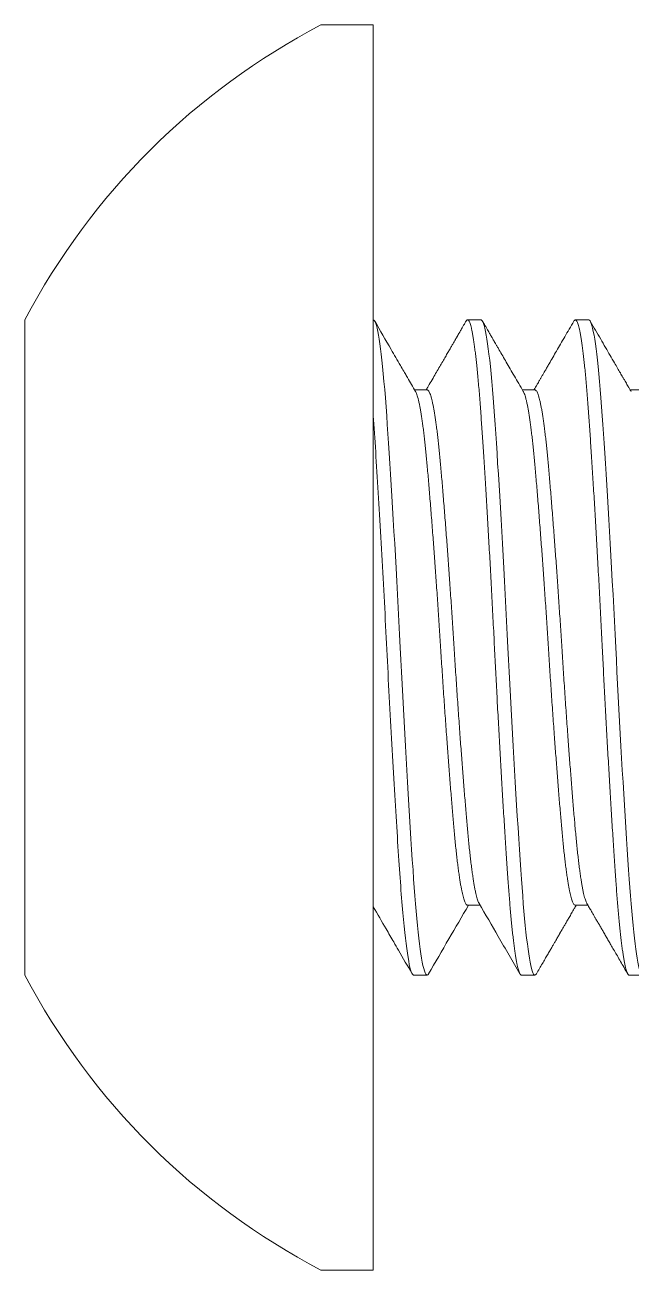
# Model space of a CAD drawing. Header units: inches. Extents: x -1 to 66.5, y -11.9 to 25.2.
# Drawn here: x 34.5602 to 34.7946, y 4.4875 to 4.9688 of the extents above; entities that cross this region are included whole.
import ezdxf

# ---------------------------------------------------------------- set-up
doc = ezdxf.new("R2010")
doc.units = ezdxf.units.IN
doc.header["$MEASUREMENT"] = 0
doc.linetypes.add('SLD-Solid', pattern=[0])
doc.layers.add('Fastener', color=134, linetype='Continuous')

msp = doc.modelspace()

# ---------------------------------------------------------------- linework, layer by layer
at = {"layer": 'Fastener', "linetype": 'SLD-Solid', "lineweight": 15}
for p, q in [((34.69491039679633, 4.968844761552285), (34.67471040125952, 4.968844761552285)), ((34.69491039679633, 4.728178101754075), (34.69491039679633, 4.968844761552285)), ((34.56024373136603, 4.728178101754075), (34.56024373136603, 4.854844767378834)), ((34.73657705990393, 4.854844767378834), (34.731368730071, 4.854844767378834)), ((34.7782437352336, 4.854844767378834), (34.7730353931786, 4.854844767378834)), ((34.71574400945799, 4.827781474460748), (34.71089192884298, 4.827781474460748)), ((34.757410733676, 4.827781474460748), (34.75255854306225, 4.827781474460748)), ((34.79907737233943, 4.827781474460748), (34.79422515728152, 4.827781474460748)), ((34.56024373136603, 4.601511436129318), (34.56024373136603, 4.728178101754075)), ((34.69491039679633, 4.487511441955867), (34.69491039679633, 4.728178101754075)), ((34.73136843674106, 4.628574729047404), (34.73622038291318, 4.628574729047404)), ((34.77303505096032, 4.628574729047404), (34.7778872904624, 4.628574729047404)), ((34.7105353985172, 4.601511436129318), (34.71574372835013, 4.601511436129318)), ((34.7522020616248, 4.601511436129318), (34.75741040367981, 4.601511436129318)), ((34.79386873695448, 4.601511436129318), (34.79907705456532, 4.601511436129318)), ((34.67471040125952, 4.487511441955867), (34.69491039679633, 4.487511441955867))]:
    msp.add_line(p, q, dxfattribs=at)
at = {"layer": 'Fastener', "linetype": 'SLD-Solid', "lineweight": 15, "flags": 128}
for points in [[(34.71631034402676, 4.602028711264822), (34.71621957063094, 4.601863762059217), (34.71597921118537, 4.601598958451586), (34.71574372835013, 4.601511436129318), (34.71548922795681, 4.601613551616337), (34.71522906873997, 4.601922696933952), (34.71496378847117, 4.602442318709016), (34.71469397381031, 4.603174898023974), (34.71442026030562, 4.604121889306473), (34.71414329572735, 4.605283634774779), (34.71387978766031, 4.60657503207867), (34.713614580724, 4.60805516275785), (34.71334829824457, 4.60972160684028), (34.71308152688189, 4.611571052141997), (34.7128148899621, 4.613599379821693), (34.71254899858926, 4.615801615492391), (34.71228446386741, 4.618172002553921), (34.71202187245644, 4.620704087747502), (34.71176182323833, 4.623390708933647), (34.7115048784288, 4.626224098979861), (34.71125606130315, 4.629141729719585), (34.71101124079801, 4.632184624567804), (34.71077086913036, 4.635344118069067), (34.7105353985172, 4.638611245326933), (34.71028089812388, 4.642279275175762), (34.71002072668496, 4.646113714768877), (34.70975544641616, 4.650108220846224), (34.70948564397739, 4.654255466270225), (34.7092119182506, 4.658547164469939), (34.70893495367234, 4.662974136662513), (34.70867145782738, 4.66726303600567), (34.70840625089107, 4.671654240278103), (34.70813995618956, 4.676138173479323), (34.70787318482687, 4.680704758503522), (34.70760654790709, 4.685343530193814), (34.70734065653424, 4.690043690341607), (34.70707612181239, 4.69479420240773), (34.70681354262351, 4.699583870965959), (34.70655349340539, 4.704401431840862), (34.70629654859587, 4.709235640717891), (34.70604771924815, 4.713988945529531), (34.70580289874299, 4.718737169774862), (34.70556253929743, 4.723470168744687), (34.70532706868427, 4.728178101754075), (34.70507255606887, 4.733263360196236), (34.70481239685203, 4.738376941019547), (34.70454711658324, 4.743506404819101), (34.70427730192237, 4.748638907333548), (34.70400358841768, 4.753761302186984), (34.70372662383942, 4.758860239811399), (34.70346311577237, 4.763634254939348), (34.70319792105815, 4.768364227798298), (34.70293162635663, 4.773039027127949), (34.70266485499395, 4.7776477019437), (34.70239821807416, 4.78217959459089), (34.70213232670132, 4.786624392688648), (34.70186779197947, 4.79097223301758), (34.70160521279058, 4.7952137656857), (34.70134516357247, 4.799340209127784), (34.70108820654086, 4.803343423437866), (34.70083938941521, 4.80714798004286), (34.70059456891007, 4.810820085955712), (34.7003542094645, 4.814354064019785), (34.70011872662926, 4.817744958181219), (34.69986422623594, 4.821268571920577), (34.6996040670191, 4.824665827675188), (34.6993387867503, 4.827925475019464), (34.69906897208945, 4.83103669130065), (34.69879525858475, 4.833989142749235), (34.69851829400648, 4.836773161699121), (34.69825478593944, 4.839235739917875), (34.69798959122522, 4.841533723371374), (34.6977232965237, 4.843660964352859), (34.69745652516102, 4.845612024036274), (34.69718988824123, 4.847382306919148), (34.69692399686839, 4.848968048600526), (34.69665946214653, 4.850366315780956), (34.69639687073557, 4.851575079594991), (34.69613682151746, 4.852593191167013), (34.69587987670793, 4.853420381611238), (34.69563105958228, 4.854047533255219), (34.69538623907714, 4.854492441448933), (34.69514586740949, 4.854757245056568), (34.69491039679633, 4.854844767378834), (34.69491039679633, 4.854844767378834)], [(34.75797687269147, 4.602028466823201), (34.75788623373853, 4.601863762059217), (34.75764587429296, 4.601598958451586), (34.75741040367981, 4.601511436129318), (34.7571558910644, 4.601613551616337), (34.75689573184756, 4.601922696933952), (34.75663045157877, 4.602442318709016), (34.75636063691791, 4.603174898023974), (34.75608692341321, 4.604121889306473), (34.75580995883494, 4.605283634774779), (34.75554645076791, 4.60657503207867), (34.75528125605368, 4.60805516275785), (34.75501496135216, 4.60972160684028), (34.75474818998948, 4.611571052141997), (34.7544815530697, 4.613599379821693), (34.75421566169685, 4.615801615492391), (34.753951126975, 4.618172002553921), (34.75368854778611, 4.620704087747502), (34.75342849856801, 4.623390708933647), (34.7531715415364, 4.626224098979861), (34.75292272441075, 4.629141729719585), (34.75267790390561, 4.632184624567804), (34.75243754446004, 4.635344118069067), (34.7522020616248, 4.638611245326933), (34.75194756123147, 4.642279275175762), (34.75168740201463, 4.646113714768877), (34.75142212174584, 4.650108220846224), (34.75115230708499, 4.654255466270225), (34.75087859358028, 4.658547164469939), (34.75060162900202, 4.662974136662513), (34.75033812093498, 4.66726303600567), (34.75007291399867, 4.671654240278103), (34.74980663151923, 4.676138173479323), (34.74953986015655, 4.680704758503522), (34.74927322323677, 4.685343530193814), (34.74900733186392, 4.690043690341607), (34.74874279714207, 4.69479420240773), (34.74848020573111, 4.699583870965959), (34.74822015651299, 4.704401431840862), (34.74796321170346, 4.709235640717891), (34.74771439457782, 4.713988945529531), (34.74746957407267, 4.718737169774862), (34.74722920240502, 4.723470168744687), (34.74699373179187, 4.728178101754075), (34.74673923139854, 4.733263360196236), (34.74647905995963, 4.738376941019547), (34.74621377969083, 4.743506404819101), (34.74594397725205, 4.748638907333548), (34.74567026374735, 4.753761302186984), (34.74539328694701, 4.758860239811399), (34.74512979110204, 4.763634254939348), (34.74486458416574, 4.768364227798298), (34.74459828946422, 4.773039027127949), (34.74433151810155, 4.7776477019437), (34.74406488118176, 4.78217959459089), (34.74379898980891, 4.786624392688648), (34.74353445508706, 4.79097223301758), (34.74327187589817, 4.7952137656857), (34.74301182668006, 4.799340209127784), (34.74275488187054, 4.803343423437866), (34.74250605252281, 4.80714798004286), (34.74226123201767, 4.810820085955712), (34.7420208725721, 4.814354064019785), (34.74178540195894, 4.817744958181219), (34.74153088934354, 4.821268571920577), (34.74127073012669, 4.824665827675188), (34.7410054498579, 4.827925475019464), (34.74073563519705, 4.83103669130065), (34.74046192169234, 4.833989142749235), (34.74018495711408, 4.836773161699121), (34.73992144904704, 4.839235739917875), (34.73965625433281, 4.841533723371374), (34.7393899596313, 4.843660964352859), (34.73912318826861, 4.845612024036274), (34.73885655134882, 4.847382306919148), (34.73859065997598, 4.848968048600526), (34.73832612525413, 4.850366315780956), (34.73806354606525, 4.851575079594991), (34.73780349684714, 4.852593191167013), (34.73754653981553, 4.853420381611238), (34.73729772268988, 4.854047533255219), (34.73705290218474, 4.854492441448933), (34.73681254273917, 4.854757245056568), (34.73657705990393, 4.854844767378834), (34.73657705990393, 4.854844767378834)], [(34.79964367024195, 4.602028723486903), (34.79955290906821, 4.601863762059217), (34.79931254962264, 4.601598958451586), (34.79907705456532, 4.601511436129318), (34.79882256639408, 4.601613551616337), (34.79856240717724, 4.601922696933952), (34.79829711468636, 4.602442318709016), (34.79802730002551, 4.603174898023974), (34.79775359874289, 4.604121889306473), (34.79747662194254, 4.605283634774779), (34.7972131138755, 4.60657503207867), (34.79694791916128, 4.60805516275785), (34.79668162445976, 4.60972160684028), (34.79641486531916, 4.611571052141997), (34.79614822839937, 4.613599379821693), (34.79588232480445, 4.615801615492391), (34.7956177900826, 4.618172002553921), (34.79535521089371, 4.620704087747502), (34.79509514945352, 4.623390708933647), (34.79483821686607, 4.626224098979861), (34.79458939974043, 4.629141729719585), (34.7943445670132, 4.632184624567804), (34.79410420756763, 4.635344118069067), (34.79386873695448, 4.638611245326933), (34.79361422433907, 4.642279275175762), (34.79335406512223, 4.646113714768877), (34.79308877263136, 4.650108220846224), (34.79281898241466, 4.654255466270225), (34.79254525668787, 4.658547164469939), (34.79226827988754, 4.662974136662513), (34.79200479626466, 4.66726303600567), (34.79173957710627, 4.671654240278103), (34.79147330684891, 4.676138173479323), (34.79120652326415, 4.680704758503522), (34.79093988634436, 4.685343530193814), (34.79067398274944, 4.690043690341607), (34.79040944802759, 4.69479420240773), (34.7901468688387, 4.699583870965959), (34.78988683184267, 4.704401431840862), (34.78962987481106, 4.709235640717891), (34.78938105768542, 4.713988945529531), (34.78913622495819, 4.718737169774862), (34.78889586551262, 4.723470168744687), (34.78866039489947, 4.728178101754075), (34.78840590672822, 4.733263360196236), (34.78814572306722, 4.738376941019547), (34.78788045502051, 4.743506404819101), (34.78761064035965, 4.748638907333548), (34.78733691463287, 4.753761302186984), (34.78705996227669, 4.758860239811399), (34.78679645420964, 4.763634254939348), (34.78653125949542, 4.768364227798298), (34.7862649647939, 4.773039027127949), (34.78599818120914, 4.7776477019437), (34.78573154428936, 4.78217959459089), (34.78546566513859, 4.786624392688648), (34.78520113041674, 4.79097223301758), (34.78493855122785, 4.7952137656857), (34.78467848978766, 4.799340209127784), (34.78442155720021, 4.803343423437866), (34.7841727156304, 4.80714798004286), (34.78392790734734, 4.810820085955712), (34.78368754790178, 4.814354064019785), (34.78345205284445, 4.817744958181219), (34.78319756467322, 4.821268571920577), (34.78293740545637, 4.824665827675188), (34.7826721129655, 4.827925475019464), (34.78240229830464, 4.83103669130065), (34.78212859702202, 4.833989142749235), (34.78185162022168, 4.836773161699121), (34.78158811215464, 4.839235739917875), (34.78132291744041, 4.841533723371374), (34.78105662273889, 4.843660964352859), (34.78078986359829, 4.845612024036274), (34.7805232266785, 4.847382306919148), (34.78025732308357, 4.848968048600526), (34.77999278836172, 4.850366315780956), (34.77973020917284, 4.851575079594991), (34.77947017217681, 4.852593191167013), (34.77921321514521, 4.853420381611238), (34.77896439801956, 4.854047533255219), (34.77871956529233, 4.854492441448933), (34.77847920584676, 4.854757245056568), (34.7782437352336, 4.854844767378834), (34.7782437352336, 4.854844767378834)]]:
    msp.add_lwpolyline(points, dxfattribs=at)
at = {"layer": 'Fastener', "linetype": 'SLD-Solid', "lineweight": 15}
for radius, start, end in [(0.2715088391215024, 117.575137326991, 152.1907979523747), (0.2715088391215028, 207.8092020476255, 242.4248626730107)]:
    msp.add_arc((34.80039494472266, 4.728178101754077), radius, start, end, dxfattribs=at)
for points, knots in [([(34.71126241678529, 4.827143683495231), (34.71022749602712, 4.828925061010551), (34.70888191383447, 4.831241170571698), (34.70736429859467, 4.833854888604382), (34.70645644458533, 4.835418659931864), (34.70464905484294, 4.838532289914964), (34.70090393649713, 4.844986657930253), (34.69758562946415, 4.85071052209064), (34.69547619359354, 4.854349161992999)], [0, 0, 0, 0, 0.1964936152837429, 0.2554768639151454, 0.2882677408192213, 0.3689582387118274, 0.5988490173177334, 1, 1, 1, 1]), ([(34.73080256661137, 4.854348538666866), (34.73058425364776, 4.85397190234189), (34.73017512743712, 4.853266072555691), (34.72960265433633, 4.852278493460688), (34.72911264299145, 4.851433238561279), (34.72870510461066, 4.850730267295788), (34.72837670006631, 4.85016384851604), (34.72812809251903, 4.849735049420872), (34.7279357578019, 4.849403352950317), (34.72777286340978, 4.849122383866096), (34.72760853159325, 4.848838998586634), (34.72743611665918, 4.84854162543273), (34.72725558731201, 4.848230288952047), (34.72706695241531, 4.847904985654438), (34.72679232513536, 4.847431419613486), (34.72641124098674, 4.846774260447242), (34.72589194169716, 4.8458788074485), (34.72527589298259, 4.844816666672617), (34.72455062293183, 4.843566252124086), (34.72371480796852, 4.842125472188183), (34.72277186709643, 4.840500220728352), (34.72172180307677, 4.838690578021076), (34.7205724151875, 4.836710170171308), (34.71932498712799, 4.834561280814317), (34.7179807931489, 4.832246218556739), (34.71665677872866, 4.829966501162506), (34.71578069847096, 4.8284586404212), (34.71538725913476, 4.827781474460748)], [0, 0, 0, 0, 0.0425188597911577, 0.07968184618878994, 0.1114899385703618, 0.1379433291768987, 0.1590438138707264, 0.1754373058567142, 0.1863534337402921, 0.1964925899527377, 0.2071577566311591, 0.2183485380909309, 0.2300656785789096, 0.2423082891509939, 0.2550763675705694, 0.2835339087855185, 0.3165046183677604, 0.3561798612663737, 0.4034636835313259, 0.4576943067548697, 0.5188699522313286, 0.5869873788777924, 0.6620438207738092, 0.7425116669282216, 0.8296661738688131, 0.9235046938950736, 1, 1, 1, 1]), ([(34.7522020616248, 4.601511436129318), (34.75211749996654, 4.601531103508574), (34.75194776440415, 4.601570580663443), (34.75168736215998, 4.601891425835312), (34.75142214278709, 4.602407896566929), (34.75115230336329, 4.60314133707138), (34.75087859571941, 4.604088110712821), (34.75060692692389, 4.60522770289605), (34.7503381226426, 4.606545049569167), (34.75007290731897, 4.608025185909041), (34.74980663520003, 4.609691630731444), (34.7495398585767, 4.611541067895203), (34.74927322513947, 4.613569392221718), (34.74900733155228, 4.615771627453046), (34.74874280091355, 4.618142011163728), (34.74848020402438, 4.620674101792879), (34.74822015385254, 4.623360734276813), (34.74796473100088, 4.626177399532564), (34.74771437636497, 4.629112863443389), (34.74746961389829, 4.632155802940449), (34.74722901662221, 4.63531534782703), (34.74698748266852, 4.638677943835473), (34.74673943073766, 4.642265071884822), (34.7464790189583, 4.646099584020531), (34.74621379701622, 4.650094164014011), (34.74594397682177, 4.654241451474197), (34.74567026999894, 4.658533188534118), (34.74539857662, 4.662875489749389), (34.74512979724217, 4.667250629164233), (34.74486458026865, 4.671641840789791), (34.74459828914306, 4.676125756697697), (34.74433151790832, 4.680692338240148), (34.74406488224123, 4.685331102641134), (34.74379899061381, 4.690031253495121), (34.74353445458592, 4.694781767344539), (34.74327187892798, 4.699571445974382), (34.74301182161837, 4.704389027811414), (34.74275640570745, 4.709194708484787), (34.74250603092864, 4.713977065149628), (34.74226126894603, 4.718725363851576), (34.74202068949569, 4.723458444928374), (34.7417791568387, 4.728303946882715), (34.7415310802816, 4.733277046503229), (34.74127069359363, 4.738390721584043), (34.74100546997252, 4.74352027164419), (34.74073563183377, 4.748652834467975), (34.7404619233281, 4.753775261062772), (34.74019025665643, 4.75877667970922), (34.73992144513205, 4.763646688527077), (34.73965625655642, 4.768376665069017), (34.73938995763937, 4.773051448894877), (34.73912318828641, 4.777660122095527), (34.73885655254663, 4.782192002099817), (34.73859066088575, 4.786636792408153), (34.73832612486721, 4.790984641277483), (34.73806354755862, 4.795226180165296), (34.73780349759588, 4.799352641692476), (34.73754805466365, 4.803332234234347), (34.73729770706167, 4.807160046169784), (34.73705293611583, 4.81083221127253), (34.7368123656057, 4.814366254088684), (34.7365708056591, 4.817856231959855), (34.73632275642109, 4.821302130189769), (34.7360623622554, 4.824699446167731), (34.73579714024891, 4.827959145956511), (34.73552730237874, 4.831070396287114), (34.73525359314024, 4.834022864061101), (34.73498192684949, 4.836753636759136), (34.73471311547395, 4.839265729034505), (34.73444792651681, 4.841563711201431), (34.73418162791666, 4.843690951066101), (34.7339148585514, 4.845642005030358), (34.73364822290014, 4.847412281540462), (34.73338232934311, 4.84899802761942), (34.73311780098589, 4.850396292738006), (34.73285519663343, 4.851605061979056), (34.73259517315344, 4.852623175131917), (34.73233972396734, 4.853445504328272), (34.7320893753196, 4.854076428369979), (34.73184461469054, 4.854521586742722), (34.73160400433384, 4.854785483829783), (34.73136252170593, 4.854879062655851), (34.73111426289464, 4.854765103871021), (34.73092473703237, 4.854578786159944), (34.73081951705196, 4.854366804257259), (34.7308022243931, 4.854331965524988)], [0, 0, 0, 0, 0.01243061816010277, 0.02495123685972224, 0.03755244755703337, 0.05022444588731954, 0.06295708859219465, 0.0757399081510168, 0.08782871559300641, 0.09994346860446719, 0.1120749129918511, 0.1242136746547716, 0.1363504141954738, 0.1484757375343715, 0.1605803219097065, 0.1726549873975966, 0.184690630142176, 0.1966783454900007, 0.2083969645951802, 0.2200529769766619, 0.2316386655124136, 0.243146582673853, 0.2555772046107834, 0.2680978233939331, 0.2806990279331308, 0.2933710380755499, 0.3061036624071984, 0.3188864898072359, 0.3309753009898988, 0.3430900473230169, 0.355221499814617, 0.3673602617695999, 0.3794969866170972, 0.3916223124167162, 0.403726912948979, 0.4158015719322263, 0.4278372085082506, 0.4398249227455964, 0.4515435448517681, 0.463199558739163, 0.4747852457788479, 0.4862931654369375, 0.4987237850879446, 0.5112444037875641, 0.5238456144848752, 0.5365176128151614, 0.5492502555200365, 0.5620330750788587, 0.5741218825208483, 0.5862366339382522, 0.598368079924029, 0.6105068415869495, 0.6226435811276517, 0.6347689044665493, 0.6468734888418843, 0.6589481527461989, 0.6709837954907782, 0.6829715123994389, 0.6946901315046182, 0.7063461438861, 0.7179318309110971, 0.7294397495625655, 0.741870371499496, 0.7543909887695474, 0.7669921933087451, 0.7796642050015997, 0.7923968293332481, 0.8051796551554913, 0.8172684679253982, 0.8293832126644585, 0.8415146651560586, 0.8536534271110415, 0.8657901519585388, 0.8779154777581578, 0.8900200782904206, 0.9020947388572442, 0.9141303738599387, 0.9261180896581204, 0.9378367102181198, 0.9494927241055147, 0.9610784126559541, 0.9725863323140442, 0.985016950474147, 0.9975375706868645, 0.9999999999999999, 0.9999999999999999, 0.9999999999999999, 0.9999999999999999]), ([(34.75292917766954, 4.827143518497138), (34.75233491206383, 4.828166341381021), (34.75117730041309, 4.830158769809746), (34.74948790022921, 4.833067832833875), (34.74789168011097, 4.835817249735573), (34.74638864585516, 4.838406841865188), (34.74497881545161, 4.840836475342485), (34.74386221406066, 4.842761134517929), (34.743023630688, 4.844206812015589), (34.7424553456802, 4.845186576184894), (34.74194970063743, 4.846058420728976), (34.74151423669009, 4.846809283277441), (34.74114897078699, 4.847439154984194), (34.74087044422001, 4.847919483040588), (34.74066840992396, 4.848267898590816), (34.74054187103087, 4.84848611375401), (34.74044546988371, 4.848652378480592), (34.74033542546147, 4.848842141533632), (34.74015784319987, 4.849148423684923), (34.73988658884345, 4.849616223910665), (34.73952077279633, 4.850247182594238), (34.73906037506365, 4.85104130877539), (34.73850538866335, 4.851998625287251), (34.73785581337913, 4.853119159440146), (34.73739127391521, 4.853920609011203), (34.73714323558564, 4.854348538666866)], [0, 0, 0, 0, 0.1128268392284113, 0.2197833129706936, 0.3208624403984274, 0.4160588916006199, 0.5053678246582682, 0.5887865725862564, 0.6282859189035143, 0.6647758258191451, 0.6968194302075543, 0.7244158507019278, 0.7475651736491844, 0.7662667833879087, 0.7773740752875666, 0.7859794133041533, 0.7903260406396306, 0.7957049682924116, 0.8069019053574217, 0.824093930995302, 0.8472815170713566, 0.876465006123392, 0.9116452994689455, 0.9528234864177026, 1, 1, 1, 1]), ([(34.77246938860602, 4.85434881977473), (34.77186881133449, 4.853312722329665), (34.77069557898841, 4.851288697955344), (34.76897720054848, 4.848324948895826), (34.76734229252335, 4.845505738330109), (34.76579083346967, 4.8428310150531), (34.76432282279578, 4.840300736210445), (34.76310889256102, 4.838208880534026), (34.76213984496067, 4.836539247926639), (34.76140905412517, 4.835280326154301), (34.76073924663376, 4.834126613228024), (34.76013312346948, 4.833082699564471), (34.75955410584084, 4.832085580065126), (34.75901413464312, 4.831155782740559), (34.75860135854347, 4.830445129970943), (34.75831285218063, 4.829948416618084), (34.75809644361807, 4.82957587816175), (34.75782375681901, 4.829106467054629), (34.75749417598321, 4.828539110637145), (34.75723123387924, 4.828086577838778), (34.75707818298716, 4.82782314773538), (34.75705397113068, 4.827781474460748)], [0, 0, 0, 0, 0.1169740386298491, 0.228509689389732, 0.3346092711906865, 0.4352753887658166, 0.5305108343541538, 0.6203168041485831, 0.6714925476336685, 0.719057344544079, 0.7624893946895379, 0.8017885459080146, 0.8369562704298583, 0.8751064920888549, 0.9068040052573386, 0.9172232653307103, 0.9312090325179765, 0.948882715357554, 0.9702441217593619, 0.9952927745545346, 1, 1, 1, 1]), ([(34.79386873695448, 4.601511436129318), (34.79378416956845, 4.60153110350123), (34.79361442251926, 4.601570580638985), (34.79335403306616, 4.601891425893866), (34.7930887794686, 4.602407896398853), (34.79281899134742, 4.603141337262862), (34.79254525909264, 4.604088110747346), (34.79227356429885, 4.605227702544857), (34.79200481340302, 4.606545049984669), (34.79173955770509, 4.608025185558775), (34.79147332161713, 4.609691631090541), (34.79120651439347, 4.611541067663378), (34.79093989414091, 4.613569392444594), (34.79067397833877, 4.615771627257921), (34.79040945020491, 4.618142011012345), (34.79014686542103, 4.620674101739155), (34.7898868374396, 4.623360734765969), (34.78963138729443, 4.626177399194706), (34.78938104664632, 4.629112863805521), (34.78913625512927, 4.632155802347777), (34.78889568684281, 4.635315348211611), (34.78865413861226, 4.63867794343483), (34.78840611683969, 4.642265072588209), (34.78814567113857, 4.646099583281696), (34.78788048090426, 4.650094164682052), (34.78761064105292, 4.654241451543294), (34.78733690751331, 4.658533187393182), (34.78706526695423, 4.662875490988201), (34.78679644939717, 4.667250628276497), (34.78653126078299, 4.671641841225348), (34.78626496689962, 4.676125757020634), (34.78599817824936, 4.680692337900712), (34.78573154184841, 4.685331102256834), (34.78546567053846, 4.690031253938006), (34.78520112716222, 4.694781767203207), (34.78493856064223, 4.699571446513277), (34.784678474213, 4.704389026847691), (34.78442309213705, 4.709194709476872), (34.78417268448847, 4.713977064240689), (34.7839279472899, 4.718725364218038), (34.78368737418685, 4.723458445801676), (34.78344579060042, 4.72830394521197), (34.78319776617518, 4.733277047437564), (34.78293736979056, 4.738390721841057), (34.78267213094635, 4.743520271326602), (34.78240229031071, 4.748652834017285), (34.78212860731519, 4.753775261930986), (34.78185691459065, 4.758776679232781), (34.78158810932658, 4.763646688583957), (34.78132292039781, 4.76837666510481), (34.78105661672711, 4.773051448488744), (34.78078986681695, 4.777660122458553), (34.78052323123279, 4.78219200245643), (34.78025731954002, 4.786636792003254), (34.77999279030649, 4.790984641384512), (34.77973020582091, 4.795226179766733), (34.77947017774248, 4.799352642081667), (34.77921472768735, 4.803332234137134), (34.7789643867815, 4.807160046510973), (34.77871959619631, 4.810832210988801), (34.7784790244682, 4.81436625379194), (34.77823748930154, 4.817856232541436), (34.77798941481952, 4.82130212988509), (34.77772902289315, 4.824699445953481), (34.7774638182031, 4.827959146173505), (34.77719398199018, 4.831070396536486), (34.77692024849771, 4.8340228635966), (34.77664860413694, 4.836753636940532), (34.77637980095441, 4.839265729486156), (34.77611455886731, 4.841563710374032), (34.77584831859765, 4.8436909516857), (34.77558151531348, 4.845642004802789), (34.77531488387276, 4.847412281437919), (34.77504900738472, 4.848998027732861), (34.7747844797022, 4.850396292836455), (34.7745218556996, 4.851605061879955), (34.77426183695268, 4.85262317514225), (34.77400638832724, 4.853445504340973), (34.77375603291501, 4.854076428283539), (34.77351129852472, 4.854521586949446), (34.77327066325375, 4.854785483279013), (34.77302918115426, 4.854879064671778), (34.7727809471585, 4.854765095661886), (34.77259145295048, 4.854578857887857), (34.77248628590213, 4.854367010409099), (34.77246904638775, 4.854332283299094)], [0, 0, 0, 0, 0.0124307137732578, 0.02495142727658388, 0.03755273492085436, 0.05022482610023703, 0.06295756677965528, 0.07574048470532543, 0.08782938050699, 0.09994422684316306, 0.1120757614891691, 0.1242146166648226, 0.1363514481025726, 0.1484768648489397, 0.1605815408778498, 0.1726562962091872, 0.1846920285119879, 0.1966798361893256, 0.2083985440256257, 0.2200546461937027, 0.2316404209432844, 0.24314842524045, 0.2555791398088056, 0.2680998549088433, 0.280701153328972, 0.2933732609718516, 0.3061059832779063, 0.3188889043115009, 0.3309778086155634, 0.343092645085131, 0.3552241894337463, 0.3673630449014644, 0.3794998616458982, 0.3916252776593528, 0.403729969845313, 0.415804720255546, 0.4278404495365017, 0.4398282529817306, 0.4515469653653054, 0.4632030659803418, 0.4747888407446113, 0.4862968505186031, 0.4987275613101025, 0.5112482748134286, 0.5238495824576991, 0.5365216767379092, 0.5492544142865338, 0.562037332212204, 0.5741262311883087, 0.5862410743362706, 0.5983726121790133, 0.6105114641539915, 0.6226482955917416, 0.6347737123381086, 0.6468783883670188, 0.6589531436983563, 0.670988876001157, 0.6829766836784948, 0.6946953915147948, 0.7063514936828718, 0.7179372684324535, 0.7294452727296191, 0.7418759902797327, 0.75439670235348, 0.7669980007736087, 0.7796701084164883, 0.792402830722543, 0.8051857517561375, 0.8172746560602001, 0.8293894957179808, 0.8415210368698611, 0.8536598923375792, 0.865796709082013, 0.8779221250954677, 0.8900268172814279, 0.9021015708589112, 0.9141372969931092, 0.9261251035599597, 0.9378438128510908, 0.9494999134661272, 0.9610856912520054, 0.9725936980458405, 0.9850244088373394, 0.9975451253669556, 1, 1, 1, 1]), ([(34.79459595077586, 4.82714332294384), (34.79439692251455, 4.827485852676904), (34.79402081598474, 4.828133135974307), (34.79348848551479, 4.829049417846221), (34.7929946508722, 4.829899602145927), (34.7925027748432, 4.830746398676874), (34.79197760958719, 4.831650622708612), (34.79128584557659, 4.83284187844778), (34.7904061306954, 4.834356920625584), (34.78932429540883, 4.836220489526958), (34.78800792818355, 4.838488514994555), (34.78646138710093, 4.841153676067295), (34.78468209474563, 4.844220826454563), (34.78280846828262, 4.847451393497142), (34.78084048868767, 4.850845428727881), (34.77949727547254, 4.853162692021854), (34.77880988647116, 4.854348550888947)], [0, 0, 0, 0, 0.03778454086864994, 0.07140198307934892, 0.1010715431281864, 0.131560480290025, 0.1648047531542065, 0.2008055315083268, 0.2629484836808911, 0.3319009351858673, 0.4063287502025979, 0.5130641688675562, 0.625796667841321, 0.7445287146145675, 0.8692626384536458, 1, 1, 1, 1]), ([(34.73584977275006, 4.629225615972747), (34.73583223707231, 4.629251855624421), (34.73572586067836, 4.629411032792476), (34.73552712453949, 4.629865324770288), (34.73525363896532, 4.630598472569996), (34.73498191343636, 4.631497597258775), (34.73471311748325, 4.6325327189671), (34.73444792533431, 4.633696817611215), (34.73418162753675, 4.635007145918227), (34.73391485857672, 4.636461466215749), (34.73363792481564, 4.638118009224423), (34.73335154654477, 4.639991983948011), (34.73305663335242, 4.642097338525231), (34.73276435342943, 4.64435949438807), (34.73247543710337, 4.646770419794851), (34.73219071193689, 4.649321411958585), (34.73191096114825, 4.652003095963162), (34.73163648060538, 4.654805611850634), (34.73137315035871, 4.65767846946177), (34.73111443821765, 4.660621075043391), (34.73085401107056, 4.663636318444039), (34.73058879420098, 4.6667774189205), (34.7303189719271, 4.67003860866885), (34.73004526705753, 4.67341337670471), (34.72977357324141, 4.676827902797509), (34.72950479517394, 4.680268260862775), (34.72923957447813, 4.683721247797061), (34.72897330181974, 4.68724714125041), (34.72870653262531, 4.690838034839734), (34.72842957467603, 4.694626557809823), (34.72814322081783, 4.698610933015525), (34.72784830754976, 4.70278662769438), (34.72755600321732, 4.706998140496712), (34.7272671124498, 4.711233146413257), (34.72698238087847, 4.715479395218924), (34.72670263153376, 4.719724809651208), (34.72642815082048, 4.723957554941677), (34.72616482039976, 4.728108118122005), (34.72590610847097, 4.732187665107876), (34.72564568159154, 4.736208759876355), (34.72538046257081, 4.740242338245091), (34.72511064844213, 4.744278285169768), (34.72483691420391, 4.748306260881256), (34.72456525488629, 4.752239083395311), (34.72429644210445, 4.756068570393158), (34.72403125435926, 4.759787945579371), (34.72376495549643, 4.763463924159389), (34.72349818638404, 4.767087913076322), (34.72322125436288, 4.770789148245424), (34.72293486855511, 4.774549929395519), (34.72263998418299, 4.778349900164111), (34.72234766994197, 4.782043721385334), (34.72205878904919, 4.785621995660019), (34.72177402948094, 4.789076108303382), (34.72149430791639, 4.79239834599505), (34.72121981772417, 4.795581836249177), (34.72095649694781, 4.79857876104818), (34.72069775767044, 4.801405505757273), (34.72043735605178, 4.804076950564486), (34.72017213695818, 4.806640191694125), (34.71990229764101, 4.809086691632054), (34.71962859009678, 4.811408342005134), (34.71935692375724, 4.813555667502504), (34.71908811234933, 4.81553101891639), (34.7188229247621, 4.817338020941058), (34.71855662533466, 4.819010747692186), (34.71828985703677, 4.820544950869754), (34.71801292318554, 4.82199076147983), (34.71772654430045, 4.823324939831842), (34.71743163305771, 4.82452320256693), (34.7171393464124, 4.82553559758016), (34.71685045593809, 4.826360828745814), (34.71656570574861, 4.827000190164819), (34.71628595750597, 4.827450360866013), (34.71601156733963, 4.827729877154971), (34.71583291223357, 4.827764274718659), (34.71574396056967, 4.827781401128263)], [0, 0, 0, 0, 0.002667909110213864, 0.0161842932236422, 0.02976557563557076, 0.04340056626682082, 0.05629541513873012, 0.0692180302006989, 0.08215850931074514, 0.09510683720983051, 0.1080529771650662, 0.1224866991876193, 0.1368913586818395, 0.1512532586340245, 0.1655590111670751, 0.1797954426046366, 0.1939498675845898, 0.2080099872272559, 0.2219640545826362, 0.2352221325643968, 0.248576527026432, 0.2620171559897419, 0.2755335261166865, 0.2891148179870956, 0.3027498089526069, 0.3156446456589923, 0.3285672730472463, 0.3415077394795567, 0.3544560738794376, 0.3674022141067736, 0.3818359283189535, 0.3962405939280534, 0.4106025073910082, 0.4249082470761837, 0.4391446876523442, 0.4532991074149683, 0.4673592315703998, 0.4813132941930275, 0.4945713791752527, 0.5079257653800806, 0.521366392417111, 0.5348827738604703, 0.548464058968228, 0.5620990495994781, 0.5749938984713874, 0.5879165135333562, 0.6008569926434024, 0.6138053205424878, 0.6267514604977236, 0.6411851825202767, 0.6555898392760784, 0.6699517419505884, 0.6842574917823981, 0.6984939258950796, 0.7126483482308442, 0.7267084678735104, 0.7406625352288907, 0.7539206157783589, 0.7672750076345254, 0.7807156365978354, 0.7942320093948513, 0.8078133012652605, 0.8214482895136677, 0.8343431289534029, 0.8472657535965998, 0.8602062227814263, 0.8731545571813073, 0.8861006946536709, 0.9005344116151797, 0.9149390772242796, 0.9293009879649116, 0.9436067276500871, 0.957843170901366, 0.9719975906639902, 0.986057712210752, 1, 1, 1, 1]), ([(34.7775164725239, 4.629225554862341), (34.77749892910509, 4.62925181392605), (34.77739256974562, 4.629411013066667), (34.77719379686854, 4.629865320965868), (34.77692029631547, 4.630598473416574), (34.77664859021078, 4.631497597064019), (34.77637980308829, 4.632532719413437), (34.77611455760969, 4.633696816830017), (34.77584831855867, 4.635007146585075), (34.77558151393451, 4.636461465915019), (34.77530459150005, 4.638118009322922), (34.77501820344459, 4.639991983619721), (34.77472331739221, 4.642097339095951), (34.77443101213442, 4.644359494092789), (34.77414209713141, 4.646770419510581), (34.7738573917318, 4.649321412306138), (34.77357763371287, 4.652003095844366), (34.77330316246956, 4.65480561231656), (34.77303980288855, 4.657678468612225), (34.77278112485676, 4.660621075961314), (34.77252066312935, 4.663636317499328), (34.77225547809768, 4.66677741977014), (34.77198563616611, 4.67003860875738), (34.77171190453717, 4.673413375251354), (34.77144026382782, 4.67682790438867), (34.77117144630907, 4.680268259670836), (34.77090625890772, 4.683721248838886), (34.77063996475679, 4.687247141251831), (34.7703731750546, 4.690838033781898), (34.77009624872292, 4.694626559036038), (34.76980986069887, 4.698610931773569), (34.76951497826116, 4.702786628457597), (34.76922265900564, 4.706998139751219), (34.76893379720717, 4.711233147566498), (34.76864903783261, 4.715479394548193), (34.7683692978413, 4.719724809857736), (34.76809480732693, 4.723957554261531), (34.76783150614681, 4.728108119304821), (34.7675727609348, 4.732187663904289), (34.76731236542656, 4.736208760952291), (34.76704712666599, 4.740242338317247), (34.76677728650593, 4.744278283523418), (34.76650360364867, 4.748306262610454), (34.76623191148289, 4.752239082701138), (34.76596310653046, 4.756068570481323), (34.76569791859428, 4.759787945648636), (34.76543161278178, 4.763463923532319), (34.76516487175797, 4.767087914216621), (34.76488790611742, 4.770789147042283), (34.76460155472176, 4.774549930542161), (34.76430664077452, 4.778349899538247), (34.76401433622364, 4.78204372156447), (34.76372544601712, 4.785621995111345), (34.76344071391905, 4.789076109203448), (34.7631609649796, 4.792398345483722), (34.7628864839355, 4.795581836396746), (34.76262315385844, 4.798578760588967), (34.76236444153906, 4.801405506485352), (34.76210401494301, 4.804076950206362), (34.76183879602652, 4.806640191375067), (34.76156898142967, 4.809086692274438), (34.76129524764059, 4.811408341644105), (34.76102358827092, 4.813555667557129), (34.76075477509437, 4.815531018902171), (34.76048958794399, 4.817338020944486), (34.76022328850866, 4.819010747692728), (34.75995651980419, 4.82054495086415), (34.75967958764967, 4.82199076150275), (34.75939320170885, 4.823324939647609), (34.75909831737481, 4.824523202855012), (34.75880600350956, 4.825535597451426), (34.75851712206475, 4.82636082869602), (34.75823236283234, 4.827000190398138), (34.75795264161064, 4.827450359810509), (34.7576782427602, 4.82772986391382), (34.7574996064357, 4.827764259163317), (34.75741067256559, 4.827781382795141)], [0, 0, 0, 0, 0.002669833289494897, 0.01618622697216824, 0.0297675216951192, 0.04340251926259837, 0.05629737726372205, 0.06922000696481086, 0.08216048973147048, 0.09510882955352912, 0.108054978674292, 0.1224887109155412, 0.1368933778694617, 0.1512552907118216, 0.1655610533729693, 0.1797974922145426, 0.193951927215457, 0.2080120568123187, 0.2219661366155596, 0.2352242214161047, 0.2485786279386929, 0.262019263777621, 0.2755356461438739, 0.2891169503253102, 0.3027519455099444, 0.3156467940788873, 0.3285694278709632, 0.3415099062173021, 0.3544582525401594, 0.3674043991780485, 0.3818381263582498, 0.3962427994270556, 0.410604723057868, 0.4249104701700006, 0.4391469235003074, 0.4533013532838889, 0.4673614873935191, 0.4813155573266253, 0.4945736542629344, 0.5079280473164448, 0.521368686509202, 0.5348850801918753, 0.5484663695232839, 0.5621013725248547, 0.5749962305259784, 0.5879188547368193, 0.600859343008385, 0.613807677318775, 0.6267538291945116, 0.6411875586864311, 0.6555922283787718, 0.6699541412211317, 0.6842599011810367, 0.6984963426976177, 0.7126507776985322, 0.7267109072953939, 0.7406649845298875, 0.7539230718980191, 0.7672774758146149, 0.7807181142935373, 0.794234493989717, 0.8078157981711533, 0.8214507960727742, 0.834345644641717, 0.8472682784337928, 0.8602087567801318, 0.8731571003470934, 0.8861032469849823, 0.9005369741651836, 0.9149416472339895, 0.929303570864802, 0.9436093206780656, 0.9578457740083723, 0.9720002011477623, 0.9860603352573925, 0.9999999999999999, 0.9999999999999999, 0.9999999999999999, 0.9999999999999999]), ([(34.73136849785146, 4.628574802379891), (34.73128401404431, 4.62859025968358), (34.73111435490036, 4.628621300814428), (34.73085401226852, 4.62887353628858), (34.73058879367534, 4.629279656234697), (34.73031897230727, 4.629856403246359), (34.73004526687038, 4.630600883076294), (34.72977357313779, 4.631496989033954), (34.72950479545703, 4.632532878736241), (34.72923957416852, 4.633696774414458), (34.72897330208207, 4.63500715759287), (34.7287065324798, 4.636461463372163), (34.7284295746641, 4.638118009679243), (34.72814322093792, 4.639991983935817), (34.72784830763574, 4.642097338888792), (34.72755600291276, 4.644359493763142), (34.72726711275209, 4.646770420161349), (34.72698238064182, 4.649321411904042), (34.72670263170562, 4.652003095977761), (34.72642815066065, 4.654805611846298), (34.72616482058383, 4.657678469464541), (34.72590610826438, 4.660621075036758), (34.72564568166835, 4.663636318468209), (34.72538046275186, 4.666777418829687), (34.725110648155, 4.670038609227317), (34.72483691436592, 4.673413375646032), (34.72456525499625, 4.676827903941579), (34.7242964418197, 4.680268259707402), (34.72403125466933, 4.683721248898838), (34.72376495523398, 4.687247140724542), (34.72349818652958, 4.690838034318237), (34.72322125437481, 4.694626558947748), (34.72293486843502, 4.698610931816919), (34.72263998409701, 4.702786628377266), (34.72234767024653, 4.706998140292106), (34.7220587887469, 4.711233147080288), (34.72177402971759, 4.715479394091215), (34.72149430774454, 4.719724810310973), (34.721219817884, 4.723957554741707), (34.72095649676373, 4.728108118776879), (34.72069775787703, 4.732187664039563), (34.72043735597497, 4.736208760407823), (34.72017213677713, 4.740242338779492), (34.71990229792814, 4.744278284079495), (34.71962858993476, 4.748306261513125), (34.71935692364728, 4.752239083302715), (34.71908811263408, 4.756068570417078), (34.71882292445206, 4.759787945574297), (34.71855662559706, 4.763463924155694), (34.71828985689144, 4.767087913096189), (34.7180129231728, 4.770789148166008), (34.71772654442395, 4.7745499299768), (34.71743163313109, 4.778349899162793), (34.71713934615464, 4.782043721962483), (34.71685045606686, 4.785621995490645), (34.71656570615457, 4.789076108844517), (34.71628595530122, 4.792398345070758), (34.71601149930067, 4.795581837173504), (34.71574814459392, 4.798578760211758), (34.71548943376854, 4.801405506197828), (34.71522902460148, 4.804076950491613), (34.71496380759118, 4.806640191713793), (34.71469396757419, 4.809086691626856), (34.71442026073306, 4.811408342006109), (34.71414859231432, 4.813555667503834), (34.71387978812271, 4.815531019047986), (34.71361457382316, 4.817338021086208), (34.71334830119933, 4.819010745495973), (34.71308152545137, 4.820544960073093), (34.71280459476196, 4.821990725306328), (34.71251821032878, 4.823325092137676), (34.71222331810417, 4.824522638241145), (34.71193096134586, 4.825537693249061), (34.71164225818374, 4.826353056426827), (34.71141941590331, 4.826880771775949), (34.71129418895008, 4.827074727933084), (34.71126264900483, 4.827123578171934)], [0, 0, 0, 0, 0.01324584457654139, 0.02660011104729554, 0.04004061757702568, 0.0535568778338783, 0.06713803847740472, 0.08077290957578943, 0.0936676401004668, 0.1065901420446126, 0.1195305023791449, 0.1324787141848342, 0.1454247408212379, 0.1598583306831984, 0.1742628610267009, 0.1886246349338465, 0.2029302565017527, 0.2171665602969122, 0.2313208583697251, 0.245380851950783, 0.2593347941954091, 0.2725927533065858, 0.2859470280344731, 0.2993875364904655, 0.3129037854310049, 0.3264849582287302, 0.3401198242272143, 0.3530145480531255, 0.3659370568333792, 0.37887740999527, 0.3918256283016965, 0.4047716497003032, 0.419205237250568, 0.4336097709705029, 0.4479715556659966, 0.4622771670873595, 0.4765134826961305, 0.4906677729074951, 0.5047277710012779, 0.5186817085131938, 0.5319396771924555, 0.5452939410573626, 0.5587344475870928, 0.5722507105139905, 0.5858318711575169, 0.5994667395388223, 0.6123614727968231, 0.6252839719959344, 0.6382243350829561, 0.6511725468886453, 0.6641185707701018, 0.6785521633813656, 0.6929566937248681, 0.7073184649097133, 0.7216240864776194, 0.7358603929478751, 0.750014691020688, 0.7640746819930988, 0.7780286268064474, 0.791286585917624, 0.8046408580396661, 0.8180813664956585, 0.8315976181062454, 0.8451787882081676, 0.8588136542066516, 0.8717083780325628, 0.884630889557849, 0.8975712399672484, 0.910519458273675, 0.9234654796722817, 0.9378990672225465, 0.952303603680874, 0.9666653883763678, 0.9809709997977306, 0.9952073127314072, 1, 1, 1, 1]), ([(34.77303512429281, 4.628574820713013), (34.77295065831088, 4.628590275012282), (34.77278101794247, 4.628621313223906), (34.77252066606221, 4.628873537354261), (34.77225547710306, 4.629279656033052), (34.77198563667293, 4.629856403377342), (34.77171190431581, 4.630600882682479), (34.77144026373284, 4.631496989490623), (34.7711714465899, 4.632532878361863), (34.77090625859871, 4.633696774768771), (34.77063996501897, 4.635007157613751), (34.77037317490914, 4.636461462913534), (34.77009624871097, 4.638118010237681), (34.76980986081897, 4.639991983334072), (34.76951497834713, 4.642097339282392), (34.76922265870108, 4.644359493350079), (34.76893379750945, 4.646770420834258), (34.76864903759595, 4.649321411496276), (34.76836929801315, 4.652003096111828), (34.76809480716711, 4.65480561137894), (34.76783150633088, 4.65767847030498), (34.76757276072822, 4.660621074154562), (34.76731236550338, 4.663636319276904), (34.76704712684704, 4.666777418908843), (34.7667772862188, 4.670038607858915), (34.76650360381069, 4.67341337711605), (34.76623191159285, 4.676827903340863), (34.76596310624571, 4.680268259777813), (34.76569791890434, 4.683721248973905), (34.76543161251933, 4.687247140102706), (34.7651648719035, 4.690838035472625), (34.76488790612935, 4.694626557696711), (34.76460155460167, 4.698610933047146), (34.76430664068854, 4.70278662768594), (34.76401433652821, 4.70699814049896), (34.76372544571483, 4.711233146412658), (34.76344071415571, 4.715479395219083), (34.76316096480775, 4.719724809651165), (34.76288648409533, 4.723957554941689), (34.76262315367438, 4.728108118122003), (34.76236444174565, 4.732187665107878), (34.7621040148662, 4.736208759876355), (34.76183879584548, 4.740242338245091), (34.7615689817168, 4.744278285169768), (34.76129524747857, 4.748306260881256), (34.76102358816096, 4.752239083395311), (34.76075477537912, 4.756068570393158), (34.76048958763393, 4.759787945579371), (34.7602232887711, 4.763463924159389), (34.75995651965871, 4.767087913076322), (34.75967958763754, 4.770789148245424), (34.75939320182978, 4.774549929395519), (34.75909831745766, 4.778349900164111), (34.75880600321663, 4.782043721385334), (34.75851712232386, 4.785621995660019), (34.75823236275561, 4.789076108303382), (34.75795264119107, 4.792398345995052), (34.75767815099884, 4.795581836249172), (34.75741483022247, 4.7985787610482), (34.75715609094511, 4.801405505757206), (34.75689568932643, 4.804076950564745), (34.75663047023286, 4.806640191693152), (34.75636063091561, 4.809086691635715), (34.7560869233717, 4.811408341991374), (34.75581525703095, 4.81355566755289), (34.75554644562737, 4.815531018739536), (34.75528125802411, 4.81733802160428), (34.75501495865667, 4.81901074521241), (34.75474819013468, 4.820544960129617), (34.75447125715173, 4.821990725250954), (34.75418487466457, 4.823325092316175), (34.75388997711781, 4.82452263751758), (34.75359763964229, 4.82553769552911), (34.75330893771943, 4.826353048468867), (34.75308613845615, 4.826880647052761), (34.75296097415436, 4.827074524768673), (34.75292949544364, 4.827123284841988)], [0, 0, 0, 0, 0.01324335742653403, 0.02659778506748156, 0.04003844854539108, 0.05355487195997535, 0.06713619655759956, 0.08077122411788175, 0.0936661104837289, 0.1065887631203704, 0.1195292798570321, 0.1324776481614578, 0.1454238257597688, 0.1598575897507918, 0.1742622883905513, 0.1886242328247043, 0.2029300215517484, 0.2171664970592522, 0.2313209631955722, 0.2453811237203966, 0.259335229080934, 0.2725933481804971, 0.2859477788667997, 0.299388449551116, 0.3129048616492549, 0.3264861903138347, 0.3401212209253713, 0.353016097859017, 0.3659387600769145, 0.3788792668883276, 0.3918276361818884, 0.4047738140523005, 0.4192075702329275, 0.433612277726011, 0.4479742329486402, 0.4622800142301555, 0.4765164962011569, 0.4906709571201327, 0.5047311221577356, 0.5186852253541431, 0.531943348886476, 0.5452977739214236, 0.5587384400393336, 0.572254860783841, 0.5858361853814652, 0.5994712156587396, 0.6123661020245867, 0.6252887546612282, 0.6382292713978899, 0.6511776369464124, 0.6641238145447235, 0.6785575785357463, 0.6929622771755058, 0.7073242216096589, 0.7216300130378379, 0.7358664885453416, 0.7500209520374653, 0.7640811125622897, 0.7780352204914636, 0.7912933395910267, 0.8046477702773293, 0.8180884383215244, 0.8316048504196634, 0.8451861817799586, 0.8588212096743832, 0.8717160866080289, 0.8846387488259264, 0.8975792556373395, 0.9105276276866764, 0.9234738028021081, 0.937907561732072, 0.9523122692251555, 0.966674221725454, 0.9809800030069693, 0.9952164876530969, 1, 1, 1, 1]), ([(34.71053539803389, 4.60151143508741), (34.70993391396326, 4.601511435085115), (34.70927816325194, 4.603288144983075), (34.70793456217228, 4.61055513418952), (34.70724793133273, 4.616043072107326), (34.70626236586622, 4.626468383864221), (34.70594121264796, 4.630301795728625), (34.70532293980251, 4.638522553536758), (34.70502571478813, 4.642902599887535), (34.70407585816591, 4.657172420532934), (34.70339969889924, 4.668066032860082), (34.7020460971675, 4.69134370109254), (34.70136993790079, 4.703705690044551), (34.70042008127849, 4.722104928255757), (34.70012285626408, 4.728156073401266), (34.69950458341869, 4.740369339392174), (34.69918343020045, 4.74653244407232), (34.69819786473401, 4.764891436685183), (34.69751123389447, 4.776946581894837), (34.69616763281476, 4.799098046598258), (34.69551188210339, 4.80917602245135), (34.6949103980327, 4.817744960704372)], [0, 0, 0, 0, 0.1249999999999998, 0.1249999999999998, 0.2499999999999996, 0.2499999999999996, 0.3124999999999996, 0.3124999999999996, 0.3749999999999995, 0.3749999999999995, 0.4999999999999997, 0.4999999999999997, 0.6249999999999997, 0.6249999999999997, 0.6874999999999997, 0.6874999999999997, 0.7499999999999997, 0.7499999999999997, 0.8749999999999999, 0.8749999999999999, 1, 1, 1, 1]), ([(34.69490235466701, 4.627974478203775), (34.69656712215299, 4.625108459850265), (34.69920651667114, 4.620564550148245), (34.70245541528252, 4.614965264016128), (34.7058138607892, 4.609175689773613), (34.70819752526802, 4.605063865895016), (34.7099698583837, 4.602006589298155)], [0, 0, 0, 0, 0.3311896764844718, 0.5250824658339975, 0.6468831580550762, 1, 1, 1, 1]), ([(34.71630990403185, 4.602007677063366), (34.71892129567579, 4.606512277344329), (34.72405621857614, 4.615369920430236), (34.7291983551346, 4.624223622858327), (34.73172543150591, 4.628574729047404)], [0, 0, 0, 0, 0.5085551807939782, 1, 1, 1, 1]), ([(34.73584985830463, 4.62921285612015), (34.73830615152499, 4.624983801613951), (34.74357202098424, 4.615917437394513), (34.74883040258653, 4.606847008693727), (34.75163598371974, 4.602007530398394)], [0, 0, 0, 0, 0.4664553953316974, 1, 1, 1, 1]), ([(34.75797642047446, 4.602007432621745), (34.75837619477843, 4.60269711704038), (34.75914729679352, 4.60402741025762), (34.76026145116403, 4.605949246209716), (34.7612903984829, 4.607723863181592), (34.76223412688913, 4.609351322855298), (34.76309264726648, 4.610831656161213), (34.76386595520469, 4.612164913691631), (34.76455405429881, 4.613351128001018), (34.76515693848277, 4.614390343756249), (34.76567460280554, 4.615282594352436), (34.76610706045228, 4.616027909184734), (34.76645427459319, 4.616626329992101), (34.76670424361544, 4.61705704822036), (34.7668693076179, 4.6173415468103), (34.76698035849694, 4.617532863436969), (34.76709751326818, 4.617734798866767), (34.76725655501237, 4.618008836121774), (34.7674747866605, 4.618384862331411), (34.76775220167173, 4.618862872201879), (34.76808881497983, 4.619442837350348), (34.76853958324037, 4.620219379257909), (34.76911979700054, 4.621218921414608), (34.76984484542994, 4.622467819901992), (34.77067516125126, 4.623897768120273), (34.77161069661123, 4.6255086952446), (34.77252791058626, 4.627087831360614), (34.77313338881893, 4.628129885067244), (34.77339186239396, 4.628574729047404)], [0, 0, 0, 0, 0.07786313652976537, 0.1501857945461148, 0.2169700251430517, 0.2782167059441035, 0.3339286979607566, 0.3841067325525942, 0.4287519644105053, 0.4678658026781116, 0.5014492500487207, 0.5295023834642297, 0.5520270405372817, 0.5690227997064425, 0.5781417908732256, 0.5841520421805703, 0.59062802707678, 0.6009436172085315, 0.6150988009161044, 0.6330924287624171, 0.6549248158051462, 0.6805948382755524, 0.7207905521712632, 0.7678061679611734, 0.8216396532288066, 0.8822887196680432, 0.9497500425175314, 1, 1, 1, 1]), ([(34.77751657030054, 4.629212788898705), (34.77780417122722, 4.628717800032941), (34.77835251144921, 4.627774053753427), (34.77913460918907, 4.626427710945048), (34.77983606447145, 4.625220095620779), (34.78045677698014, 4.624151211985955), (34.78097319450028, 4.62326191536842), (34.78139347573013, 4.622538061032873), (34.78172585266438, 4.621965537719603), (34.7819856408027, 4.621518133113609), (34.78218091994667, 4.621181729432646), (34.78233825905872, 4.620910655439399), (34.78247229560877, 4.620679813295324), (34.78259947889876, 4.620460665009805), (34.78271984984352, 4.620253341587739), (34.78286187398793, 4.620008694569348), (34.78302730409908, 4.619723625078063), (34.78326017004264, 4.619322431299938), (34.7835719641588, 4.618785319702532), (34.78397404976105, 4.618092421698449), (34.78452389872567, 4.617144957444584), (34.78523300134485, 4.61592295586142), (34.78611288887269, 4.614406466800199), (34.78708521217204, 4.612730367341452), (34.78814999035801, 4.61089460993994), (34.78930724640488, 4.608899157694967), (34.79055695101793, 4.606743936499868), (34.79189910581714, 4.604428886082871), (34.79282455821534, 4.602832310096236), (34.7933027323819, 4.602007371511341)], [0, 0, 0, 0, 0.05459985948837161, 0.1041001481413868, 0.1484993561396862, 0.1877951953613639, 0.2219866486749726, 0.2465795525614109, 0.267626266337816, 0.2851264497941918, 0.2959233409782879, 0.3047252580109449, 0.3150199484035122, 0.3213824416970689, 0.3288910185850963, 0.3378845568884498, 0.3483630543845398, 0.3603273085366204, 0.382129521677617, 0.4076002285000014, 0.4367397511996646, 0.4866183599250199, 0.5423576680882936, 0.6039596402975876, 0.6714261721337498, 0.7447605129504463, 0.8239651663196141, 0.909044149602526, 1, 1, 1, 1])]:
    msp.add_open_spline(points, degree=3, knots=knots, dxfattribs=at)

doc.saveas('drawing.dxf')
